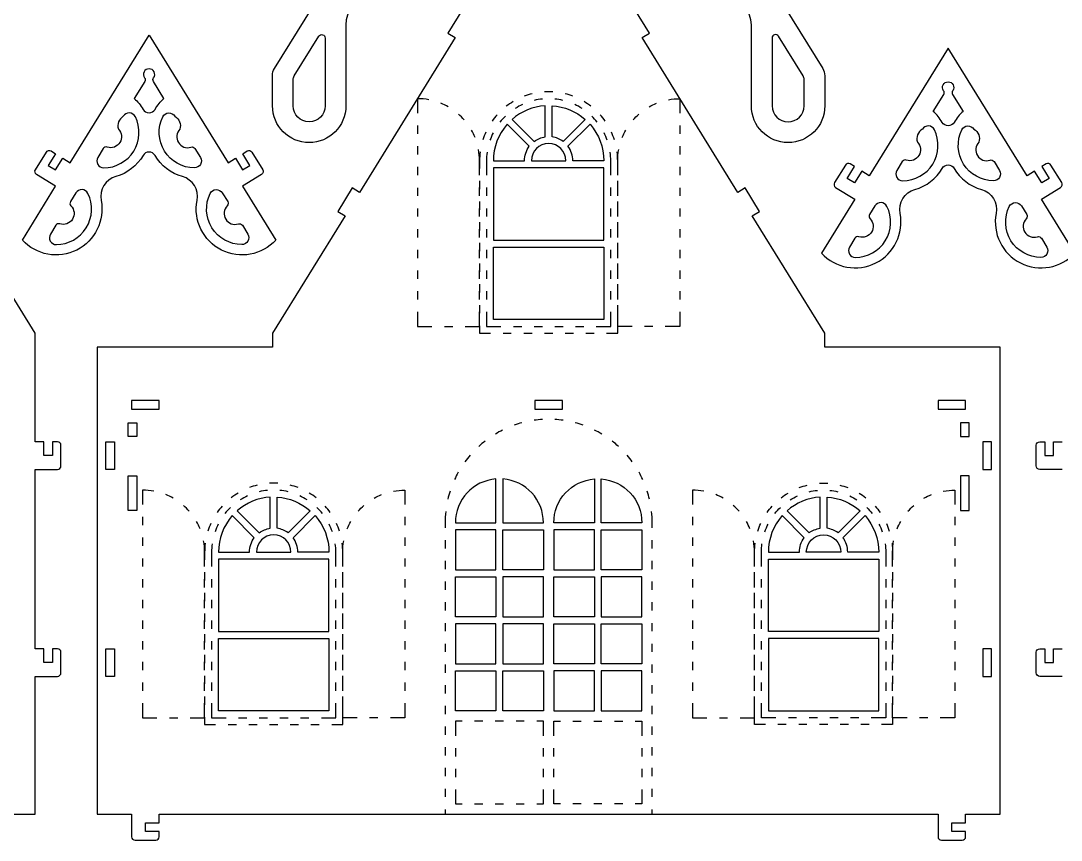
# Model space of a CAD drawing. Extents: x 3751.4 to 3846.2, y 1434.2 to 1495.3.
# Drawn here: x 3768.71 to 3798.85, y 1434.17 to 1457.93 of the extents above; entities that cross this region are included whole.
import ezdxf

# ---------------------------------------------------------------- set-up
doc = ezdxf.new("R2010")
doc.units = 0
doc.header["$MEASUREMENT"] = 0
doc.layers.add('LAYER1', color=18, linetype='CONTINUOUS')

msp = doc.modelspace()

# ---------------------------------------------------------------- linework, layer by layer
at = {"layer": 'LAYER1'}
for points in [[(3778.785, 1458.603, 0.364346), (3778.123, 1457.815), (3778.123, 1455.461, -1), (3775.997, 1455.461), (3775.997, 1456.337, -0.139213), (3776.056, 1456.547), (3778.099, 1459.854)], [(3789.895, 1459.854), (3791.937, 1456.547, -0.139213), (3791.997, 1456.337), (3791.997, 1455.461, -1), (3789.87, 1455.461), (3789.87, 1457.815, 0.364346), (3789.208, 1458.603, -0.419429)], [(3781.498, 1458.252), (3781.077, 1457.571), (3781.29, 1457.44), (3778.519, 1452.954), (3778.306, 1453.085), (3777.886, 1452.404), (3778.099, 1452.273), (3775.997, 1448.87), (3775.997, 1448.465), (3770.917, 1448.465), (3770.917, 1434.924), (3771.917, 1434.924), (3771.917, 1434.274, 0.414214), (3772.017, 1434.174), (3772.617, 1434.174, 0.414214), (3772.717, 1434.274), (3772.717, 1434.424), (3772.317, 1434.424), (3772.317, 1434.674), (3772.717, 1434.674), (3772.717, 1434.924), (3795.277, 1434.924), (3795.277, 1434.274, 0.414214), (3795.377, 1434.174), (3795.977, 1434.174, 0.414214), (3796.077, 1434.274), (3796.077, 1434.424), (3795.677, 1434.424), (3795.677, 1434.674), (3796.077, 1434.674), (3796.077, 1434.924), (3797.077, 1434.924), (3797.077, 1448.465), (3791.997, 1448.465), (3791.997, 1448.87), (3789.895, 1452.273), (3790.107, 1452.404), (3789.687, 1453.085), (3789.474, 1452.954), (3786.703, 1457.44), (3786.916, 1457.571), (3786.496, 1458.252)], [(3783.521, 1455.812, 0.030028), (3783.292, 1455.741)], [(3784.117, 1455.866, 0.030028), (3783.877, 1455.866)], [(3784.702, 1455.741, 0.030028), (3784.472, 1455.812)], [(3780.528, 1455.639, 0.046286), (3780.197, 1455.67), (3780.197, 1455.252)], [(3781.089, 1455.433, 0.033367), (3780.873, 1455.538)], [(3782.968, 1455.585, 0.030028), (3782.77, 1455.449)], [(3783.24, 1455.503, 0.033367), (3783.03, 1455.388)], [(3783.817, 1455.661, 0.033367), (3783.58, 1455.621)], [(3784.413, 1455.621, 0.033367), (3784.177, 1455.661)], [(3784.964, 1455.388, 0.033367), (3784.753, 1455.503)], [(3785.224, 1455.449, 0.030028), (3785.026, 1455.585)], [(3786.905, 1455.433, -0.033367), (3787.12, 1455.538)], [(3787.466, 1455.639, -0.046286), (3787.797, 1455.67), (3787.797, 1455.252)], [(3781.552, 1455.055, 0.033367), (3781.382, 1455.225)], [(3782.507, 1455.204, 0.030028), (3782.358, 1455.016)], [(3782.747, 1455.166, 0.033367), (3782.586, 1454.988)], [(3785.407, 1454.988, 0.033367), (3785.246, 1455.166)], [(3785.636, 1455.016, 0.030028), (3785.487, 1455.204)], [(3786.442, 1455.055, -0.033367), (3786.612, 1455.225)], [(3781.865, 1454.546, 0.033367), (3781.76, 1454.762)], [(3782.179, 1454.704, 0.030028), (3782.092, 1454.48)], [(3782.392, 1454.685, 0.033367), (3782.298, 1454.464)], [(3785.696, 1454.464, 0.033367), (3785.601, 1454.685)], [(3785.901, 1454.48, 0.030028), (3785.815, 1454.704)], [(3786.129, 1454.546, -0.033367), (3786.233, 1454.762)], [(3781.997, 1453.451), (3781.997, 1453.87, 0.046286), (3781.966, 1454.201)], [(3782.014, 1454.129, 0.03248), (3781.997, 1453.87)], [(3782.213, 1454.115, 0.03415), (3782.197, 1453.87)], [(3785.797, 1453.451), (3785.797, 1453.87, 0.03415), (3785.78, 1454.115)], [(3785.997, 1453.651), (3785.997, 1453.87, 0.03248), (3785.98, 1454.129)], [(3785.997, 1453.451), (3785.997, 1453.87, -0.046286), (3786.027, 1454.201)], [(3768.12, 1434.924), (3769.12, 1434.924), (3769.12, 1438.924), (3769.77, 1438.924, 0.414214), (3769.87, 1439.024), (3769.87, 1439.624, 0.414214), (3769.77, 1439.724), (3769.62, 1439.724), (3769.62, 1439.324), (3769.37, 1439.324), (3769.37, 1439.724), (3769.12, 1439.724), (3769.12, 1444.924), (3769.77, 1444.924, 0.414214), (3769.87, 1445.024), (3769.87, 1445.624, 0.414214), (3769.77, 1445.724), (3769.62, 1445.724), (3769.62, 1445.324), (3769.37, 1445.324), (3769.37, 1445.724), (3769.12, 1445.724), (3769.12, 1448.87), (3767.018, 1452.273)], [(3783.225, 1446.275, 0.020015), (3782.996, 1446.204)], [(3783.817, 1446.37, 0.020015), (3783.578, 1446.346)], [(3784.416, 1446.346, 0.020015), (3784.177, 1446.37)], [(3784.998, 1446.204, 0.020015), (3784.768, 1446.275)], [(3782.664, 1446.063, 0.020015), (3782.453, 1445.948)], [(3785.54, 1445.948, 0.020015), (3785.329, 1446.063)], [(3782.156, 1445.745, 0.020015), (3781.973, 1445.59)], [(3786.021, 1445.59, 0.020015), (3785.837, 1445.745)], [(3798.874, 1444.924), (3798.224, 1444.924, -0.414214), (3798.124, 1445.024), (3798.124, 1445.624, -0.414214), (3798.224, 1445.724), (3798.374, 1445.724), (3798.374, 1445.324), (3798.624, 1445.324), (3798.624, 1445.724), (3798.874, 1445.724)], [(3781.722, 1445.332, 0.020015), (3781.573, 1445.143)], [(3786.42, 1445.143, 0.020015), (3786.271, 1445.332)], [(3781.379, 1444.84, 0.020015), (3781.27, 1444.626)], [(3786.724, 1444.626, 0.020015), (3786.615, 1444.84)], [(3772.563, 1444.293, 0.046286), (3772.232, 1444.324), (3772.232, 1443.905)], [(3775.556, 1444.466, 0.030028), (3775.327, 1444.395)], [(3775.852, 1444.315, 0.033367), (3775.615, 1444.275)], [(3776.152, 1444.52, 0.030028), (3775.912, 1444.52)], [(3776.448, 1444.275, 0.033367), (3776.212, 1444.315)], [(3776.737, 1444.395, 0.030028), (3776.507, 1444.466)], [(3779.501, 1444.293, -0.046286), (3779.832, 1444.324), (3779.832, 1443.905)], [(3781.14, 1444.291, 0.020015), (3781.076, 1444.059)], [(3786.918, 1444.059, 0.020015), (3786.854, 1444.291)], [(3788.493, 1444.293, 0.046286), (3788.162, 1444.324), (3788.162, 1443.905)], [(3791.257, 1444.395, -0.030028), (3791.486, 1444.466)], [(3791.545, 1444.275, -0.033367), (3791.782, 1444.315)], [(3791.842, 1444.52, -0.030028), (3792.082, 1444.52)], [(3792.141, 1444.315, -0.033367), (3792.378, 1444.275)], [(3792.437, 1444.466, -0.030028), (3792.667, 1444.395)], [(3795.431, 1444.293, -0.046286), (3795.762, 1444.324), (3795.762, 1443.905)], [(3773.124, 1444.087, 0.033367), (3772.908, 1444.192)], [(3775.003, 1444.239, 0.030028), (3774.805, 1444.103)], [(3775.275, 1444.157, 0.033367), (3775.065, 1444.042)], [(3776.999, 1444.042, 0.033367), (3776.788, 1444.157)], [(3777.259, 1444.103, 0.030028), (3777.061, 1444.239)], [(3778.94, 1444.087, -0.033367), (3779.155, 1444.192)], [(3789.054, 1444.087, 0.033367), (3788.838, 1444.192)], [(3790.735, 1444.103, -0.030028), (3790.933, 1444.239)], [(3790.995, 1444.042, -0.033367), (3791.205, 1444.157)], [(3792.718, 1444.157, -0.033367), (3792.929, 1444.042)], [(3792.991, 1444.239, -0.030028), (3793.189, 1444.103)], [(3794.87, 1444.087, -0.033367), (3795.085, 1444.192)], [(3773.587, 1443.709, 0.033367), (3773.417, 1443.878)], [(3774.542, 1443.858, 0.030028), (3774.393, 1443.67)], [(3774.782, 1443.819, 0.033367), (3774.621, 1443.642)], [(3777.442, 1443.642, 0.033367), (3777.281, 1443.819)], [(3777.671, 1443.67, 0.030028), (3777.522, 1443.858)], [(3778.477, 1443.709, -0.033367), (3778.647, 1443.878)], [(3781.015, 1443.704, 0.027472), (3780.997, 1443.376), (3780.997, 1443.232)], [(3786.997, 1443.232), (3786.997, 1443.376, 0.027472), (3786.979, 1443.704)], [(3789.516, 1443.709, 0.033367), (3789.347, 1443.878)], [(3790.323, 1443.67, -0.030028), (3790.472, 1443.858)], [(3790.551, 1443.642, -0.033367), (3790.712, 1443.819)], [(3793.211, 1443.819, -0.033367), (3793.372, 1443.642)], [(3793.452, 1443.858, -0.030028), (3793.601, 1443.67)], [(3794.407, 1443.709, -0.033367), (3794.577, 1443.878)], [(3773.9, 1443.2, 0.033367), (3773.795, 1443.416)], [(3778.164, 1443.2, -0.033367), (3778.268, 1443.416)], [(3789.83, 1443.2, 0.033367), (3789.725, 1443.416)], [(3794.094, 1443.2, -0.033367), (3794.198, 1443.416)], [(3774.214, 1443.357, 0.030028), (3774.127, 1443.134)], [(3774.427, 1443.339, 0.033367), (3774.333, 1443.118)], [(3777.731, 1443.118, 0.033367), (3777.636, 1443.339)], [(3777.936, 1443.134, 0.030028), (3777.85, 1443.357)], [(3790.057, 1443.134, -0.030028), (3790.144, 1443.357)], [(3790.263, 1443.118, -0.033367), (3790.357, 1443.339)], [(3793.566, 1443.339, -0.033367), (3793.661, 1443.118)], [(3793.78, 1443.357, -0.030028), (3793.866, 1443.134)], [(3774.032, 1442.105), (3774.032, 1442.524, 0.046286), (3774.001, 1442.855)], [(3774.049, 1442.783, 0.03248), (3774.032, 1442.524)], [(3774.248, 1442.769, 0.03415), (3774.232, 1442.524)], [(3777.832, 1442.105), (3777.832, 1442.524, 0.03415), (3777.815, 1442.769)], [(3778.032, 1442.305), (3778.032, 1442.524, 0.03248), (3778.015, 1442.783)], [(3778.032, 1442.105), (3778.032, 1442.524, -0.046286), (3778.062, 1442.855)], [(3789.962, 1442.105), (3789.962, 1442.524, 0.046286), (3789.931, 1442.855)], [(3789.962, 1442.305), (3789.962, 1442.524, -0.03248), (3789.979, 1442.783)], [(3790.162, 1442.105), (3790.162, 1442.524, -0.03415), (3790.178, 1442.769)], [(3793.745, 1442.769, -0.03415), (3793.762, 1442.524)], [(3793.945, 1442.783, -0.03248), (3793.962, 1442.524)], [(3793.962, 1442.105), (3793.962, 1442.524, -0.046286), (3793.992, 1442.855)], [(3798.874, 1438.924), (3798.224, 1438.924, -0.414214), (3798.124, 1439.024), (3798.124, 1439.624, -0.414214), (3798.224, 1439.724), (3798.374, 1439.724), (3798.374, 1439.324), (3798.624, 1439.324), (3798.624, 1439.724), (3798.874, 1439.724)]]:
    msp.add_lwpolyline(points, format="xyb", dxfattribs=at)
for points in [[(3772.25, 1454.025, -0.195222), (3771.46, 1453.413, 0.390324), (3771.033, 1452.721, -0.755832), (3768.751, 1451.57), (3769.716, 1453.133), (3769.163, 1453.474, -0.414214), (3769.13, 1453.612), (3769.446, 1454.122, -0.414214), (3769.583, 1454.155), (3769.711, 1454.076), (3769.501, 1453.736), (3769.713, 1453.604), (3769.924, 1453.945), (3770.136, 1453.813), (3772.423, 1457.515), (3774.709, 1453.813), (3774.922, 1453.945), (3775.132, 1453.604), (3775.345, 1453.736), (3775.135, 1454.076), (3775.262, 1454.155, -0.414214), (3775.4, 1454.122), (3775.715, 1453.612, -0.414214), (3775.683, 1453.474), (3775.13, 1453.133), (3776.095, 1451.57, -0.755832), (3773.813, 1452.721, 0.390324), (3773.386, 1453.413, -0.195222), (3772.596, 1454.025, 0.575498)], [(3776.597, 1455.461), (3776.597, 1456.224, -0.139213), (3776.627, 1456.329), (3777.338, 1457.481, -0.755599), (3777.523, 1457.428), (3777.523, 1455.461, -1)], [(3791.397, 1455.461), (3791.397, 1456.224, 0.139213), (3791.367, 1456.329), (3790.655, 1457.481, 0.755599), (3790.47, 1457.428), (3790.47, 1455.461, 1)], [(3795.744, 1453.649, 0.195222), (3796.534, 1453.037, -0.390324), (3796.961, 1452.345, 0.755832), (3799.243, 1451.194), (3798.277, 1452.756), (3798.83, 1453.098, 0.414214), (3798.863, 1453.236), (3798.548, 1453.746, 0.414214), (3798.41, 1453.779), (3798.282, 1453.7), (3798.493, 1453.36), (3798.28, 1453.228), (3798.07, 1453.569), (3797.857, 1453.437), (3795.571, 1457.139), (3793.284, 1453.437), (3793.072, 1453.569), (3792.861, 1453.228), (3792.649, 1453.36), (3792.859, 1453.7), (3792.731, 1453.779, 0.414214), (3792.594, 1453.746), (3792.278, 1453.236, 0.414214), (3792.311, 1453.098), (3792.864, 1452.756), (3791.899, 1451.194, 0.755832), (3794.18, 1452.345, -0.390324), (3794.608, 1453.037, 0.195222), (3795.398, 1453.649, -0.575498)], [(3772.25, 1455.359, 0.575498), (3772.596, 1455.359, -0.077363), (3772.853, 1455.677), (3772.55, 1456.167, -0.303894), (3772.554, 1456.278, 0.612281), (3772.423, 1456.536, 0.612281), (3772.291, 1456.278, -0.303894), (3772.295, 1456.167), (3771.993, 1455.677, -0.077363)], [(3795.744, 1454.983, -0.575498), (3795.398, 1454.983, 0.077363), (3795.141, 1455.301), (3795.443, 1455.791, 0.303894), (3795.439, 1455.902, -0.612281), (3795.571, 1456.16, -0.612281), (3795.702, 1455.902, 0.303894), (3795.698, 1455.791), (3796.001, 1455.301, 0.077363)], [(3782.938, 1455.07), (3783.578, 1454.43, -0.125326), (3783.897, 1454.563), (3783.897, 1455.467, 0.166595)], [(3784.097, 1455.467, -0.166595), (3785.055, 1455.07), (3784.416, 1454.43, 0.125326), (3784.097, 1454.563)], [(3770.938, 1453.969, 0.589932), (3771.109, 1453.664, 0.55259), (3772.024, 1455.145, 0.589932), (3771.675, 1455.162, 0.344768), (3771.532, 1454.787, -0.782555), (3771.21, 1454.265, 0.344768), (3771.094, 1454.222)], [(3773.908, 1453.969, -0.589932), (3773.736, 1453.664, -0.55259), (3772.821, 1455.145, -0.589932), (3773.171, 1455.162, -0.344768), (3773.314, 1454.787, 0.782555), (3773.636, 1454.265, -0.344768), (3773.752, 1454.222)], [(3782.797, 1454.928, 0.182708), (3782.397, 1453.87), (3783.297, 1453.87, -0.161906), (3783.436, 1454.289)], [(3785.197, 1454.928, -0.182708), (3785.597, 1453.87), (3784.697, 1453.87, 0.161906), (3784.557, 1454.289)], [(3794.086, 1453.593, 0.589932), (3794.257, 1453.288, 0.55259), (3795.172, 1454.769, 0.589932), (3794.823, 1454.786, 0.344768), (3794.68, 1454.41, -0.782555), (3794.358, 1453.888, 0.344768), (3794.242, 1453.846)], [(3797.056, 1453.593, -0.589932), (3796.884, 1453.288, -0.55259), (3795.969, 1454.769, -0.589932), (3796.319, 1454.786, -0.344768), (3796.461, 1454.41, 0.782555), (3796.784, 1453.888, -0.344768), (3796.899, 1453.846)], [(3784.497, 1453.87, 1), (3783.497, 1453.87)], [(3769.721, 1451.999), (3769.565, 1451.746, 0.589932), (3769.736, 1451.441, 0.55259), (3770.651, 1452.922, 0.589932), (3770.302, 1452.939), (3770.145, 1452.686, 0.344768), (3770.159, 1452.564, -0.782555), (3769.837, 1452.042, 0.344768)], [(3775.124, 1451.999), (3775.281, 1451.746, -0.589932), (3775.109, 1451.441, -0.55259), (3774.194, 1452.922, -0.589932), (3774.544, 1452.939), (3774.7, 1452.686, -0.344768), (3774.686, 1452.564, 0.782555), (3775.009, 1452.042, -0.344768)], [(3792.869, 1451.623), (3792.713, 1451.37, 0.589932), (3792.884, 1451.065, 0.55259), (3793.799, 1452.546, 0.589932), (3793.45, 1452.563), (3793.293, 1452.31, 0.344768), (3793.307, 1452.188, -0.782555), (3792.985, 1451.666, 0.344768)], [(3798.272, 1451.623), (3798.429, 1451.37, -0.589932), (3798.257, 1451.065, -0.55259), (3797.342, 1452.546, -0.589932), (3797.692, 1452.563), (3797.848, 1452.31, -0.344768), (3797.834, 1452.188, 0.782555), (3798.157, 1451.666, -0.344768)], [(3782.472, 1443.376), (3782.472, 1444.647, 0.3914), (3781.297, 1443.376)], [(3782.672, 1443.376), (3783.847, 1443.376, 0.3914), (3782.672, 1444.647)], [(3785.322, 1443.376), (3784.147, 1443.376, -0.3914), (3785.322, 1444.647)], [(3785.522, 1443.376), (3785.522, 1444.647, -0.3914), (3786.697, 1443.376)], [(3774.973, 1443.723), (3775.613, 1443.084, -0.125326), (3775.932, 1443.216), (3775.932, 1444.12, 0.166595)], [(3776.132, 1444.12, -0.166595), (3777.09, 1443.723), (3776.451, 1443.084, 0.125326), (3776.132, 1443.216)], [(3791.862, 1444.12, 0.166595), (3790.903, 1443.723), (3791.542, 1443.084, -0.125326), (3791.862, 1443.216)], [(3793.02, 1443.723), (3792.381, 1443.084, 0.125326), (3792.062, 1443.216), (3792.062, 1444.12, -0.166595)], [(3774.832, 1443.582, 0.182708), (3774.432, 1442.524), (3775.332, 1442.524, -0.161906), (3775.471, 1442.943)], [(3777.232, 1443.582, -0.182708), (3777.632, 1442.524), (3776.732, 1442.524, 0.161906), (3776.592, 1442.943)], [(3790.762, 1443.582, 0.182708), (3790.362, 1442.524), (3791.262, 1442.524, -0.161906), (3791.401, 1442.943)], [(3793.162, 1443.582, -0.182708), (3793.562, 1442.524), (3792.662, 1442.524, 0.161906), (3792.522, 1442.943)], [(3776.532, 1442.524, 1), (3775.532, 1442.524)], [(3791.462, 1442.524, -1), (3792.462, 1442.524)]]:
    msp.add_lwpolyline(points, format="xyb", close=True, dxfattribs=at)
for points in [[(3780.197, 1454.891), (3780.197, 1454.651)], [(3787.797, 1454.891), (3787.797, 1454.651)], [(3780.197, 1454.291), (3780.197, 1454.051)], [(3787.797, 1454.291), (3787.797, 1454.051)], [(3780.197, 1453.691), (3780.197, 1453.45)], [(3781.997, 1453.87), (3781.997, 1453.651)], [(3782.197, 1453.87), (3782.197, 1453.451)], [(3787.797, 1453.691), (3787.797, 1453.45)], [(3780.197, 1453.09), (3780.197, 1452.85)], [(3781.997, 1453.291), (3781.997, 1453.051)], [(3781.997, 1452.851), (3781.997, 1453.091)], [(3782.197, 1453.091), (3782.197, 1452.851)], [(3785.797, 1452.851), (3785.797, 1453.091)], [(3785.997, 1453.051), (3785.997, 1453.291)], [(3785.997, 1452.851), (3785.997, 1453.091)], [(3787.797, 1453.09), (3787.797, 1452.85)], [(3780.197, 1452.49), (3780.197, 1452.25)], [(3781.997, 1452.691), (3781.997, 1452.45)], [(3781.997, 1452.25), (3781.997, 1452.49)], [(3782.197, 1452.49), (3782.197, 1452.25)], [(3785.797, 1452.25), (3785.797, 1452.49)], [(3785.997, 1452.45), (3785.997, 1452.691)], [(3785.997, 1452.25), (3785.997, 1452.49)], [(3787.797, 1452.49), (3787.797, 1452.25)], [(3780.197, 1451.889), (3780.197, 1451.649)], [(3781.997, 1452.09), (3781.997, 1451.85)], [(3781.997, 1451.65), (3781.997, 1451.89)], [(3782.197, 1451.89), (3782.197, 1451.65)], [(3785.797, 1451.65), (3785.797, 1451.89)], [(3785.997, 1451.85), (3785.997, 1452.09)], [(3785.997, 1451.65), (3785.997, 1451.89)], [(3787.797, 1451.889), (3787.797, 1451.649)], [(3780.197, 1451.289), (3780.197, 1451.049)], [(3781.997, 1451.49), (3781.997, 1451.25)], [(3781.997, 1451.049), (3781.997, 1451.29)], [(3782.197, 1451.29), (3782.197, 1451.049)], [(3785.797, 1451.049), (3785.797, 1451.29)], [(3785.997, 1451.25), (3785.997, 1451.49)], [(3785.997, 1451.049), (3785.997, 1451.29)], [(3787.797, 1451.289), (3787.797, 1451.049)], [(3780.197, 1450.689), (3780.197, 1450.448)], [(3781.997, 1450.889), (3781.997, 1450.649)], [(3781.997, 1450.449), (3781.997, 1450.689)], [(3782.197, 1450.689), (3782.197, 1450.449)], [(3785.797, 1450.449), (3785.797, 1450.689)], [(3785.997, 1450.649), (3785.997, 1450.889)], [(3785.997, 1450.449), (3785.997, 1450.689)], [(3787.797, 1450.689), (3787.797, 1450.448)], [(3780.197, 1450.088), (3780.197, 1449.848)], [(3781.997, 1450.289), (3781.997, 1450.049)], [(3781.997, 1449.849), (3781.997, 1450.089)], [(3782.197, 1450.089), (3782.197, 1449.849)], [(3785.797, 1449.849), (3785.797, 1450.089)], [(3785.997, 1450.049), (3785.997, 1450.289)], [(3785.997, 1449.849), (3785.997, 1450.089)], [(3787.797, 1450.088), (3787.797, 1449.848)], [(3780.197, 1449.488), (3780.197, 1449.07)], [(3781.577, 1449.07), (3781.997, 1449.07), (3781.997, 1449.488)], [(3781.997, 1449.689), (3781.997, 1449.448)], [(3782.197, 1449.488), (3782.197, 1449.07), (3782.616, 1449.07)], [(3785.378, 1449.07), (3785.797, 1449.07), (3785.797, 1449.488)], [(3785.997, 1449.448), (3785.997, 1449.689)], [(3786.416, 1449.07), (3785.997, 1449.07), (3785.997, 1449.488)], [(3787.797, 1449.488), (3787.797, 1449.07)], [(3780.197, 1449.07), (3780.616, 1449.07)], [(3780.977, 1449.07), (3781.217, 1449.07)], [(3781.997, 1449.088), (3781.997, 1448.87), (3782.316, 1448.87)], [(3782.676, 1448.87), (3782.916, 1448.87)], [(3782.976, 1449.07), (3783.216, 1449.07)], [(3783.276, 1448.87), (3783.516, 1448.87)], [(3783.576, 1449.07), (3783.817, 1449.07)], [(3783.877, 1448.87), (3784.117, 1448.87)], [(3784.177, 1449.07), (3784.417, 1449.07)], [(3784.477, 1448.87), (3784.717, 1448.87)], [(3784.777, 1449.07), (3785.017, 1449.07)], [(3785.077, 1448.87), (3785.318, 1448.87)], [(3785.678, 1448.87), (3785.997, 1448.87), (3785.997, 1449.088)], [(3787.017, 1449.07), (3786.777, 1449.07)], [(3787.797, 1449.07), (3787.377, 1449.07)], [(3772.232, 1443.545), (3772.232, 1443.305)], [(3779.832, 1443.545), (3779.832, 1443.305)], [(3788.162, 1443.545), (3788.162, 1443.305)], [(3795.762, 1443.545), (3795.762, 1443.305)], [(3772.232, 1442.945), (3772.232, 1442.705)], [(3779.832, 1442.945), (3779.832, 1442.705)], [(3780.997, 1442.872), (3780.997, 1442.632)], [(3786.997, 1442.632), (3786.997, 1442.872)], [(3788.162, 1442.945), (3788.162, 1442.705)], [(3795.762, 1442.945), (3795.762, 1442.705)], [(3774.032, 1442.524), (3774.032, 1442.305)], [(3774.232, 1442.524), (3774.232, 1442.105)], [(3793.762, 1442.524), (3793.762, 1442.105)], [(3793.962, 1442.524), (3793.962, 1442.305)], [(3772.232, 1442.344), (3772.232, 1442.104)], [(3779.832, 1442.344), (3779.832, 1442.104)], [(3780.997, 1442.272), (3780.997, 1442.031)], [(3786.997, 1442.031), (3786.997, 1442.272)], [(3788.162, 1442.344), (3788.162, 1442.104)], [(3795.762, 1442.344), (3795.762, 1442.104)], [(3774.032, 1441.945), (3774.032, 1441.705)], [(3778.032, 1441.705), (3778.032, 1441.945)], [(3789.962, 1441.705), (3789.962, 1441.945)], [(3793.962, 1441.945), (3793.962, 1441.705)], [(3772.232, 1441.744), (3772.232, 1441.504)], [(3774.032, 1441.504), (3774.032, 1441.745)], [(3774.232, 1441.745), (3774.232, 1441.504)], [(3777.832, 1441.504), (3777.832, 1441.745)], [(3778.032, 1441.504), (3778.032, 1441.745)], [(3779.832, 1441.744), (3779.832, 1441.504)], [(3780.997, 1441.671), (3780.997, 1441.431)], [(3786.997, 1441.431), (3786.997, 1441.671)], [(3788.162, 1441.744), (3788.162, 1441.504)], [(3789.962, 1441.504), (3789.962, 1441.745)], [(3790.162, 1441.504), (3790.162, 1441.745)], [(3793.762, 1441.745), (3793.762, 1441.504)], [(3793.962, 1441.504), (3793.962, 1441.745)], [(3795.762, 1441.744), (3795.762, 1441.504)], [(3774.032, 1441.344), (3774.032, 1441.104)], [(3778.032, 1441.104), (3778.032, 1441.344)], [(3789.962, 1441.104), (3789.962, 1441.344)], [(3793.962, 1441.344), (3793.962, 1441.104)], [(3772.232, 1441.144), (3772.232, 1440.903)], [(3774.032, 1440.904), (3774.032, 1441.144)], [(3774.232, 1441.144), (3774.232, 1440.904)], [(3777.832, 1440.904), (3777.832, 1441.144)], [(3778.032, 1440.904), (3778.032, 1441.144)], [(3779.832, 1441.144), (3779.832, 1440.903)], [(3780.997, 1441.071), (3780.997, 1440.831)], [(3786.997, 1440.831), (3786.997, 1441.071)], [(3788.162, 1441.144), (3788.162, 1440.903)], [(3789.962, 1440.904), (3789.962, 1441.144)], [(3790.162, 1440.904), (3790.162, 1441.144)], [(3793.762, 1441.144), (3793.762, 1440.904)], [(3793.962, 1440.904), (3793.962, 1441.144)], [(3795.762, 1441.144), (3795.762, 1440.903)], [(3774.032, 1440.744), (3774.032, 1440.504)], [(3778.032, 1440.504), (3778.032, 1440.744)], [(3789.962, 1440.504), (3789.962, 1440.744)], [(3793.962, 1440.744), (3793.962, 1440.504)], [(3772.232, 1440.543), (3772.232, 1440.303)], [(3774.032, 1440.304), (3774.032, 1440.544)], [(3774.232, 1440.544), (3774.232, 1440.304)], [(3777.832, 1440.304), (3777.832, 1440.544)], [(3778.032, 1440.304), (3778.032, 1440.544)], [(3779.832, 1440.543), (3779.832, 1440.303)], [(3780.997, 1440.47), (3780.997, 1440.23)], [(3786.997, 1440.23), (3786.997, 1440.47)], [(3788.162, 1440.543), (3788.162, 1440.303)], [(3789.962, 1440.304), (3789.962, 1440.544)], [(3790.162, 1440.304), (3790.162, 1440.544)], [(3793.762, 1440.544), (3793.762, 1440.304)], [(3793.962, 1440.304), (3793.962, 1440.544)], [(3795.762, 1440.543), (3795.762, 1440.303)], [(3774.032, 1440.144), (3774.032, 1439.903)], [(3778.032, 1439.903), (3778.032, 1440.144)], [(3789.962, 1439.903), (3789.962, 1440.144)], [(3793.962, 1440.144), (3793.962, 1439.903)], [(3772.232, 1439.943), (3772.232, 1439.703)], [(3774.032, 1439.703), (3774.032, 1439.943)], [(3774.232, 1439.943), (3774.232, 1439.703)], [(3777.832, 1439.703), (3777.832, 1439.943)], [(3778.032, 1439.703), (3778.032, 1439.943)], [(3779.832, 1439.943), (3779.832, 1439.703)], [(3780.997, 1439.87), (3780.997, 1439.63)], [(3786.997, 1439.63), (3786.997, 1439.87)], [(3788.162, 1439.943), (3788.162, 1439.703)], [(3789.962, 1439.703), (3789.962, 1439.943)], [(3790.162, 1439.703), (3790.162, 1439.943)], [(3793.762, 1439.943), (3793.762, 1439.703)], [(3793.962, 1439.703), (3793.962, 1439.943)], [(3795.762, 1439.943), (3795.762, 1439.703)], [(3774.032, 1439.543), (3774.032, 1439.303)], [(3778.032, 1439.303), (3778.032, 1439.543)], [(3789.962, 1439.303), (3789.962, 1439.543)], [(3793.962, 1439.543), (3793.962, 1439.303)], [(3772.232, 1439.342), (3772.232, 1439.102)], [(3774.032, 1439.103), (3774.032, 1439.343)], [(3774.232, 1439.343), (3774.232, 1439.103)], [(3777.832, 1439.103), (3777.832, 1439.343)], [(3778.032, 1439.103), (3778.032, 1439.343)], [(3779.832, 1439.342), (3779.832, 1439.102)], [(3780.997, 1439.27), (3780.997, 1439.029)], [(3786.997, 1439.029), (3786.997, 1439.27)], [(3788.162, 1439.342), (3788.162, 1439.102)], [(3789.962, 1439.103), (3789.962, 1439.343)], [(3790.162, 1439.103), (3790.162, 1439.343)], [(3793.762, 1439.343), (3793.762, 1439.103)], [(3793.962, 1439.103), (3793.962, 1439.343)], [(3795.762, 1439.342), (3795.762, 1439.102)], [(3774.032, 1438.943), (3774.032, 1438.703)], [(3778.032, 1438.703), (3778.032, 1438.943)], [(3789.962, 1438.703), (3789.962, 1438.943)], [(3793.962, 1438.943), (3793.962, 1438.703)], [(3772.232, 1438.742), (3772.232, 1438.502)], [(3774.032, 1438.502), (3774.032, 1438.743)], [(3774.232, 1438.743), (3774.232, 1438.502)], [(3777.832, 1438.502), (3777.832, 1438.743)], [(3778.032, 1438.502), (3778.032, 1438.743)], [(3779.832, 1438.742), (3779.832, 1438.502)], [(3780.997, 1438.669), (3780.997, 1438.429)], [(3786.997, 1438.429), (3786.997, 1438.669)], [(3788.162, 1438.742), (3788.162, 1438.502)], [(3789.962, 1438.502), (3789.962, 1438.743)], [(3790.162, 1438.502), (3790.162, 1438.743)], [(3793.762, 1438.743), (3793.762, 1438.502)], [(3793.962, 1438.502), (3793.962, 1438.743)], [(3795.762, 1438.742), (3795.762, 1438.502)], [(3774.032, 1438.342), (3774.032, 1438.102)], [(3778.032, 1438.102), (3778.032, 1438.342)], [(3789.962, 1438.102), (3789.962, 1438.342)], [(3793.962, 1438.342), (3793.962, 1438.102)], [(3772.232, 1438.142), (3772.232, 1437.724)], [(3773.612, 1437.724), (3774.032, 1437.724), (3774.032, 1438.142)], [(3774.232, 1438.142), (3774.232, 1437.724), (3774.651, 1437.724)], [(3777.413, 1437.724), (3777.832, 1437.724), (3777.832, 1438.142)], [(3778.451, 1437.724), (3778.032, 1437.724), (3778.032, 1438.142)], [(3779.832, 1438.142), (3779.832, 1437.724)], [(3780.997, 1438.069), (3780.997, 1437.829)], [(3786.997, 1437.829), (3786.997, 1438.069)], [(3788.162, 1438.142), (3788.162, 1437.724)], [(3789.542, 1437.724), (3789.962, 1437.724), (3789.962, 1438.142)], [(3790.581, 1437.724), (3790.162, 1437.724), (3790.162, 1438.142)], [(3793.762, 1438.142), (3793.762, 1437.724), (3793.343, 1437.724)], [(3794.381, 1437.724), (3793.962, 1437.724), (3793.962, 1438.142)], [(3795.762, 1438.142), (3795.762, 1437.724)], [(3772.232, 1437.724), (3772.651, 1437.724)], [(3773.012, 1437.724), (3773.252, 1437.724)], [(3774.032, 1437.742), (3774.032, 1437.524), (3774.351, 1437.524)], [(3775.011, 1437.724), (3775.251, 1437.724)], [(3775.611, 1437.724), (3775.852, 1437.724)], [(3776.212, 1437.724), (3776.452, 1437.724)], [(3776.812, 1437.724), (3777.052, 1437.724)], [(3777.713, 1437.524), (3778.032, 1437.524), (3778.032, 1437.742)], [(3779.052, 1437.724), (3778.812, 1437.724)], [(3779.832, 1437.724), (3779.412, 1437.724)], [(3788.162, 1437.724), (3788.581, 1437.724)], [(3788.942, 1437.724), (3789.182, 1437.724)], [(3790.281, 1437.524), (3789.962, 1437.524), (3789.962, 1437.742)], [(3791.181, 1437.724), (3790.941, 1437.724)], [(3791.782, 1437.724), (3791.541, 1437.724)], [(3792.382, 1437.724), (3792.142, 1437.724)], [(3792.982, 1437.724), (3792.742, 1437.724)], [(3793.962, 1437.742), (3793.962, 1437.524), (3793.643, 1437.524)], [(3794.982, 1437.724), (3794.742, 1437.724)], [(3795.762, 1437.724), (3795.342, 1437.724)], [(3774.711, 1437.524), (3774.951, 1437.524)], [(3775.311, 1437.524), (3775.551, 1437.524)], [(3775.912, 1437.524), (3776.152, 1437.524)], [(3776.512, 1437.524), (3776.752, 1437.524)], [(3777.112, 1437.524), (3777.353, 1437.524)], [(3780.997, 1437.468), (3780.997, 1437.228)], [(3781.491, 1437.624), (3781.297, 1437.624), (3781.297, 1437.204)], [(3782.091, 1437.624), (3781.851, 1437.624)], [(3782.692, 1437.624), (3782.452, 1437.624)], [(3783.292, 1437.624), (3783.052, 1437.624)], [(3783.847, 1437.204), (3783.847, 1437.624), (3783.652, 1437.624)], [(3784.147, 1437.204), (3784.147, 1437.624), (3784.341, 1437.624)], [(3784.701, 1437.624), (3784.941, 1437.624)], [(3785.302, 1437.624), (3785.542, 1437.624)], [(3785.902, 1437.624), (3786.142, 1437.624)], [(3786.502, 1437.624), (3786.697, 1437.624), (3786.697, 1437.204)], [(3786.997, 1437.228), (3786.997, 1437.468)], [(3790.881, 1437.524), (3790.641, 1437.524)], [(3791.481, 1437.524), (3791.241, 1437.524)], [(3792.082, 1437.524), (3791.842, 1437.524)], [(3792.682, 1437.524), (3792.442, 1437.524)], [(3793.283, 1437.524), (3793.042, 1437.524)], [(3780.997, 1436.868), (3780.997, 1436.628)], [(3781.297, 1436.844), (3781.297, 1436.604)], [(3783.847, 1436.604), (3783.847, 1436.844)], [(3784.147, 1436.604), (3784.147, 1436.844)], [(3786.697, 1436.844), (3786.697, 1436.604)], [(3786.997, 1436.628), (3786.997, 1436.868)], [(3780.997, 1436.268), (3780.997, 1436.028)], [(3781.297, 1436.243), (3781.297, 1436.003)], [(3783.847, 1436.003), (3783.847, 1436.243)], [(3784.147, 1436.003), (3784.147, 1436.243)], [(3786.697, 1436.243), (3786.697, 1436.003)], [(3786.997, 1436.028), (3786.997, 1436.268)], [(3780.997, 1435.667), (3780.997, 1435.427)], [(3781.297, 1435.643), (3781.297, 1435.224)], [(3783.652, 1435.224), (3783.847, 1435.224), (3783.847, 1435.643)], [(3784.341, 1435.224), (3784.147, 1435.224), (3784.147, 1435.643)], [(3786.697, 1435.643), (3786.697, 1435.224)], [(3786.997, 1435.427), (3786.997, 1435.667)], [(3780.997, 1435.067), (3780.997, 1434.924), (3781.415, 1434.924)], [(3781.297, 1435.224), (3781.491, 1435.224)], [(3781.851, 1435.224), (3782.091, 1435.224)], [(3782.452, 1435.224), (3782.692, 1435.224)], [(3783.052, 1435.224), (3783.292, 1435.224)], [(3784.941, 1435.224), (3784.701, 1435.224)], [(3785.542, 1435.224), (3785.302, 1435.224)], [(3786.142, 1435.224), (3785.902, 1435.224)], [(3786.697, 1435.224), (3786.502, 1435.224)], [(3786.997, 1434.924), (3786.997, 1435.067)], [(3781.775, 1434.924), (3782.015, 1434.924)], [(3782.376, 1434.924), (3782.616, 1434.924)], [(3782.976, 1434.924), (3783.216, 1434.924)], [(3783.576, 1434.924), (3783.817, 1434.924)], [(3784.177, 1434.924), (3784.417, 1434.924)], [(3784.777, 1434.924), (3785.017, 1434.924)], [(3785.378, 1434.924), (3785.618, 1434.924)], [(3785.978, 1434.924), (3786.218, 1434.924)], [(3786.578, 1434.924), (3786.997, 1434.924)]]:
    msp.add_lwpolyline(points, dxfattribs=at)
for points in [[(3785.597, 1453.67), (3782.397, 1453.67), (3782.397, 1451.57), (3785.597, 1451.57)], [(3785.597, 1451.37), (3785.597, 1449.27), (3782.397, 1449.27), (3782.397, 1451.37)], [(3771.917, 1446.924), (3771.917, 1446.674), (3772.717, 1446.674), (3772.717, 1446.924)], [(3783.597, 1446.924), (3783.597, 1446.674), (3784.397, 1446.674), (3784.397, 1446.924)], [(3795.277, 1446.924), (3795.277, 1446.674), (3796.077, 1446.674), (3796.077, 1446.924)], [(3771.817, 1446.274), (3772.067, 1446.274), (3772.067, 1445.874), (3771.817, 1445.874)], [(3796.177, 1446.274), (3795.927, 1446.274), (3795.927, 1445.874), (3796.177, 1445.874)], [(3771.167, 1445.724), (3771.417, 1445.724), (3771.417, 1444.924), (3771.167, 1444.924)], [(3796.827, 1445.724), (3796.577, 1445.724), (3796.577, 1444.924), (3796.827, 1444.924)], [(3771.817, 1444.733), (3772.067, 1444.733), (3772.067, 1443.733), (3771.817, 1443.733)], [(3796.177, 1444.733), (3795.927, 1444.733), (3795.927, 1443.733), (3796.177, 1443.733)], [(3781.297, 1443.176), (3781.297, 1442.013), (3782.472, 1442.013), (3782.472, 1443.176)], [(3783.847, 1443.176), (3783.847, 1442.013), (3782.672, 1442.013), (3782.672, 1443.176)], [(3784.147, 1443.176), (3784.147, 1442.013), (3785.322, 1442.013), (3785.322, 1443.176)], [(3786.697, 1443.176), (3786.697, 1442.013), (3785.522, 1442.013), (3785.522, 1443.176)], [(3777.632, 1442.324), (3774.432, 1442.324), (3774.432, 1440.224), (3777.632, 1440.224)], [(3790.362, 1442.324), (3793.562, 1442.324), (3793.562, 1440.224), (3790.362, 1440.224)], [(3782.472, 1440.65), (3781.297, 1440.65), (3781.297, 1441.813), (3782.472, 1441.813)], [(3782.672, 1441.813), (3782.672, 1440.65), (3783.847, 1440.65), (3783.847, 1441.813)], [(3785.322, 1441.813), (3785.322, 1440.65), (3784.147, 1440.65), (3784.147, 1441.813)], [(3785.522, 1440.65), (3786.697, 1440.65), (3786.697, 1441.813), (3785.522, 1441.813)], [(3782.472, 1440.45), (3781.297, 1440.45), (3781.297, 1439.287), (3782.472, 1439.287)], [(3783.847, 1439.287), (3783.847, 1440.45), (3782.672, 1440.45), (3782.672, 1439.287)], [(3784.147, 1439.287), (3784.147, 1440.45), (3785.322, 1440.45), (3785.322, 1439.287)], [(3785.522, 1440.45), (3786.697, 1440.45), (3786.697, 1439.287), (3785.522, 1439.287)], [(3777.632, 1440.024), (3777.632, 1437.924), (3774.432, 1437.924), (3774.432, 1440.024)], [(3790.362, 1440.024), (3790.362, 1437.924), (3793.562, 1437.924), (3793.562, 1440.024)], [(3771.167, 1439.724), (3771.417, 1439.724), (3771.417, 1438.924), (3771.167, 1438.924)], [(3796.827, 1439.724), (3796.577, 1439.724), (3796.577, 1438.924), (3796.827, 1438.924)], [(3782.472, 1437.924), (3781.297, 1437.924), (3781.297, 1439.087), (3782.472, 1439.087)], [(3782.672, 1439.087), (3783.847, 1439.087), (3783.847, 1437.924), (3782.672, 1437.924)], [(3785.322, 1439.087), (3784.147, 1439.087), (3784.147, 1437.924), (3785.322, 1437.924)], [(3785.522, 1437.924), (3786.697, 1437.924), (3786.697, 1439.087), (3785.522, 1439.087)]]:
    msp.add_lwpolyline(points, close=True, dxfattribs=at)

doc.saveas('drawing.dxf')
